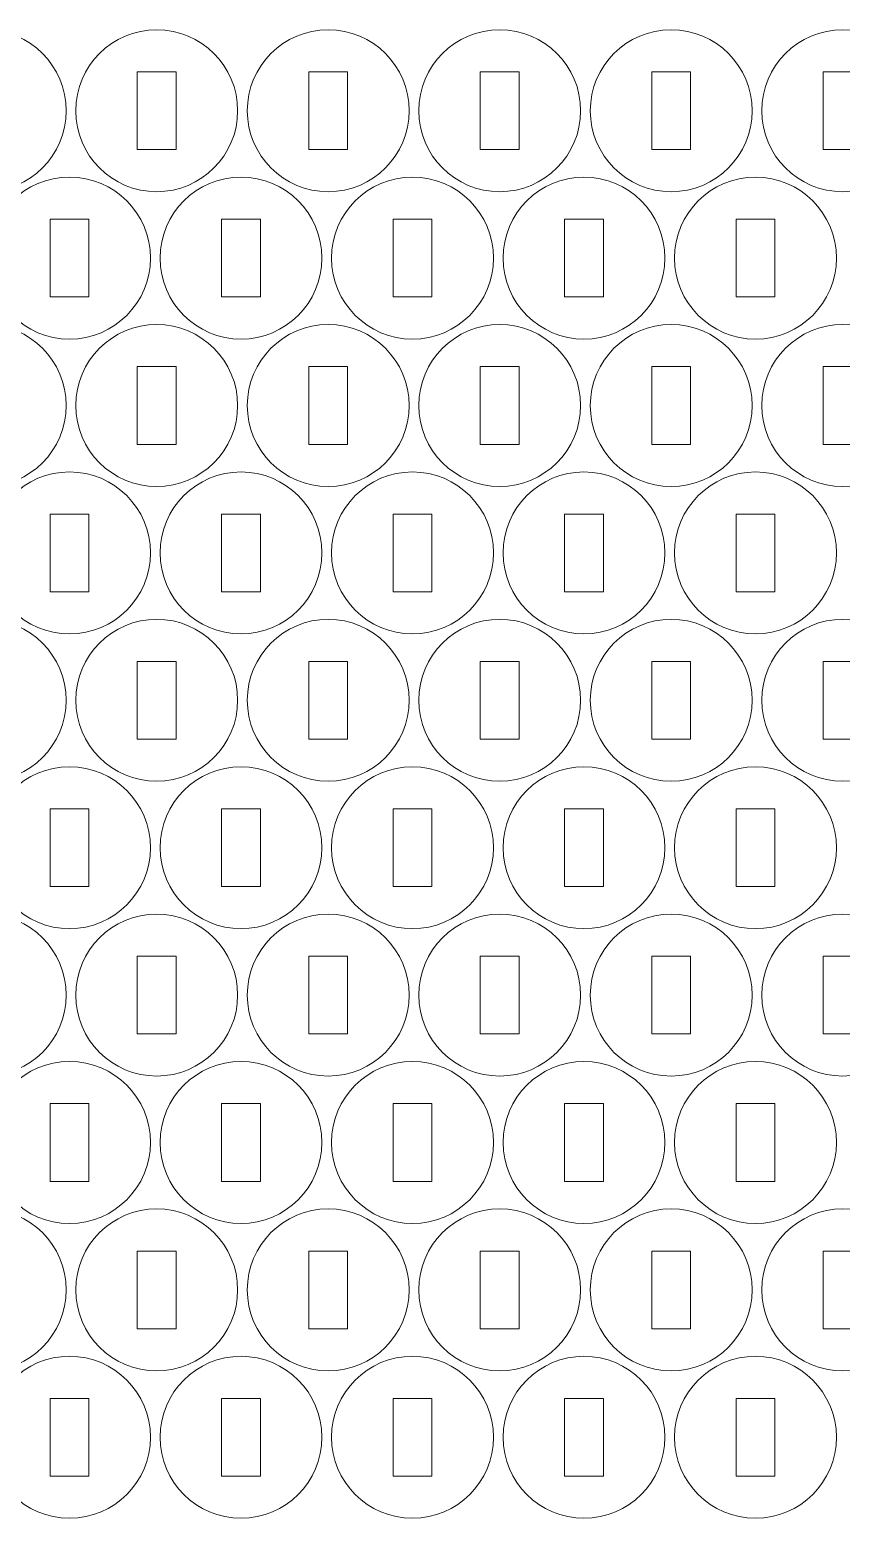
# Model space of a CAD drawing. Header units: millimetres. Extents: x -263 to 263, y -151 to 151.
# Drawn here: x -59.7 to 3, y -151.2 to -36.3 of the extents above; entities that cross this region are included whole.
import ezdxf

# ---------------------------------------------------------------- set-up
doc = ezdxf.new("R2010")
doc.units = ezdxf.units.MM
doc.header["$MEASUREMENT"] = 0
doc.layers.add('Camada 1', color=7, linetype='Continuous')

msp = doc.modelspace()

# ---------------------------------------------------------------- linework, layer by layer
at = {"layer": 'Camada 1', "lineweight": 20}
for points in [[(-63.0944, -36.2836), (-59.6427, -36.2836), (-56.8444, -39.0819), (-56.8444, -42.5336), (-56.8444, -42.5336), (-56.8444, -45.9853), (-59.6427, -48.7836), (-63.0944, -48.7836), (-63.0944, -48.7836), (-66.5461, -48.7836), (-69.3444, -45.9853), (-69.3444, -42.5336), (-69.3444, -42.5336), (-69.3444, -39.0819), (-66.5461, -36.2836), (-63.0944, -36.2836)], [(-49.8522, -36.2836), (-46.4005, -36.2836), (-43.6022, -39.0819), (-43.6022, -42.5336), (-43.6022, -42.5336), (-43.6022, -45.9853), (-46.4005, -48.7836), (-49.8522, -48.7836), (-49.8522, -48.7836), (-53.3039, -48.7836), (-56.1022, -45.9853), (-56.1022, -42.5336), (-56.1022, -42.5336), (-56.1022, -39.0819), (-53.3039, -36.2836), (-49.8522, -36.2836)], [(-36.61, -36.2836), (-33.1583, -36.2836), (-30.36, -39.0819), (-30.36, -42.5336), (-30.36, -42.5336), (-30.36, -45.9853), (-33.1583, -48.7836), (-36.61, -48.7836), (-36.61, -48.7836), (-40.0617, -48.7836), (-42.86, -45.9853), (-42.86, -42.5336), (-42.86, -42.5336), (-42.86, -39.0819), (-40.0617, -36.2836), (-36.61, -36.2836)], [(-23.3678, -36.2836), (-19.9161, -36.2836), (-17.1178, -39.0819), (-17.1178, -42.5336), (-17.1178, -42.5336), (-17.1178, -45.9853), (-19.9161, -48.7836), (-23.3678, -48.7836), (-23.3678, -48.7836), (-26.8195, -48.7836), (-29.6178, -45.9853), (-29.6178, -42.5336), (-29.6178, -42.5336), (-29.6178, -39.0819), (-26.8195, -36.2836), (-23.3678, -36.2836)], [(-10.1256, -36.2836), (-6.6739, -36.2836), (-3.8756, -39.0819), (-3.8756, -42.5336), (-3.8756, -42.5336), (-3.8756, -45.9853), (-6.6739, -48.7836), (-10.1256, -48.7836), (-10.1256, -48.7836), (-13.5773, -48.7836), (-16.3756, -45.9853), (-16.3756, -42.5336), (-16.3756, -42.5336), (-16.3756, -39.0819), (-13.5773, -36.2836), (-10.1256, -36.2836)], [(3.1166, -36.2836), (6.5683, -36.2836), (9.3666, -39.0819), (9.3666, -42.5336), (9.3666, -42.5336), (9.3666, -45.9853), (6.5683, -48.7836), (3.1166, -48.7836), (3.1166, -48.7836), (-0.3351, -48.7836), (-3.1334, -45.9853), (-3.1334, -42.5336), (-3.1334, -42.5336), (-3.1334, -39.0819), (-0.3351, -36.2836), (3.1166, -36.2836)], [(-51.3522, -39.5336), (-51.3522, -39.5336), (-48.3522, -39.5336), (-48.3522, -39.5336), (-48.3522, -39.5336), (-48.3522, -39.5336), (-48.3522, -45.5336), (-48.3522, -45.5336), (-48.3522, -45.5336), (-48.3522, -45.5336), (-51.3522, -45.5336), (-51.3522, -45.5336), (-51.3522, -45.5336), (-51.3522, -45.5336), (-51.3522, -39.5336), (-51.3522, -39.5336)], [(-38.11, -39.5336), (-38.11, -39.5336), (-35.11, -39.5336), (-35.11, -39.5336), (-35.11, -39.5336), (-35.11, -39.5336), (-35.11, -45.5336), (-35.11, -45.5336), (-35.11, -45.5336), (-35.11, -45.5336), (-38.11, -45.5336), (-38.11, -45.5336), (-38.11, -45.5336), (-38.11, -45.5336), (-38.11, -39.5336), (-38.11, -39.5336)], [(-24.8678, -39.5336), (-24.8678, -39.5336), (-21.8678, -39.5336), (-21.8678, -39.5336), (-21.8678, -39.5336), (-21.8678, -39.5336), (-21.8678, -45.5336), (-21.8678, -45.5336), (-21.8678, -45.5336), (-21.8678, -45.5336), (-24.8678, -45.5336), (-24.8678, -45.5336), (-24.8678, -45.5336), (-24.8678, -45.5336), (-24.8678, -39.5336), (-24.8678, -39.5336)], [(-11.6256, -39.5336), (-11.6256, -39.5336), (-8.6256, -39.5336), (-8.6256, -39.5336), (-8.6256, -39.5336), (-8.6256, -39.5336), (-8.6256, -45.5336), (-8.6256, -45.5336), (-8.6256, -45.5336), (-8.6256, -45.5336), (-11.6256, -45.5336), (-11.6256, -45.5336), (-11.6256, -45.5336), (-11.6256, -45.5336), (-11.6256, -39.5336), (-11.6256, -39.5336)], [(1.6166, -39.5336), (1.6166, -39.5336), (4.6166, -39.5336), (4.6166, -39.5336), (4.6166, -39.5336), (4.6166, -39.5336), (4.6166, -45.5336), (4.6166, -45.5336), (4.6166, -45.5336), (4.6166, -45.5336), (1.6166, -45.5336), (1.6166, -45.5336), (1.6166, -45.5336), (1.6166, -45.5336), (1.6166, -39.5336), (1.6166, -39.5336)], [(-56.5856, -47.6607), (-53.1339, -47.6607), (-50.3356, -50.459), (-50.3356, -53.9107), (-50.3356, -53.9107), (-50.3356, -57.3624), (-53.1339, -60.1607), (-56.5856, -60.1607), (-56.5856, -60.1607), (-60.0373, -60.1607), (-62.8356, -57.3624), (-62.8356, -53.9107), (-62.8356, -53.9107), (-62.8356, -50.459), (-60.0373, -47.6607), (-56.5856, -47.6607)], [(-43.3434, -47.6607), (-39.8917, -47.6607), (-37.0934, -50.459), (-37.0934, -53.9107), (-37.0934, -53.9107), (-37.0934, -57.3624), (-39.8917, -60.1607), (-43.3434, -60.1607), (-43.3434, -60.1607), (-46.7951, -60.1607), (-49.5934, -57.3624), (-49.5934, -53.9107), (-49.5934, -53.9107), (-49.5934, -50.459), (-46.7951, -47.6607), (-43.3434, -47.6607)], [(-30.1012, -47.6607), (-26.6495, -47.6607), (-23.8512, -50.459), (-23.8512, -53.9107), (-23.8512, -53.9107), (-23.8512, -57.3624), (-26.6495, -60.1607), (-30.1012, -60.1607), (-30.1012, -60.1607), (-33.5529, -60.1607), (-36.3512, -57.3624), (-36.3512, -53.9107), (-36.3512, -53.9107), (-36.3512, -50.459), (-33.5529, -47.6607), (-30.1012, -47.6607)], [(-16.859, -47.6607), (-13.4073, -47.6607), (-10.609, -50.459), (-10.609, -53.9107), (-10.609, -53.9107), (-10.609, -57.3624), (-13.4073, -60.1607), (-16.859, -60.1607), (-16.859, -60.1607), (-20.3107, -60.1607), (-23.109, -57.3624), (-23.109, -53.9107), (-23.109, -53.9107), (-23.109, -50.459), (-20.3107, -47.6607), (-16.859, -47.6607)], [(-3.6168, -47.6607), (-0.1651, -47.6607), (2.6332, -50.459), (2.6332, -53.9107), (2.6332, -53.9107), (2.6332, -57.3624), (-0.1651, -60.1607), (-3.6168, -60.1607), (-3.6168, -60.1607), (-7.0685, -60.1607), (-9.8668, -57.3624), (-9.8668, -53.9107), (-9.8668, -53.9107), (-9.8668, -50.459), (-7.0685, -47.6607), (-3.6168, -47.6607)], [(-58.0856, -50.9107), (-58.0856, -50.9107), (-55.0856, -50.9107), (-55.0856, -50.9107), (-55.0856, -50.9107), (-55.0856, -50.9107), (-55.0856, -56.9107), (-55.0856, -56.9107), (-55.0856, -56.9107), (-55.0856, -56.9107), (-58.0856, -56.9107), (-58.0856, -56.9107), (-58.0856, -56.9107), (-58.0856, -56.9107), (-58.0856, -50.9107), (-58.0856, -50.9107)], [(-44.8434, -50.9107), (-44.8434, -50.9107), (-41.8434, -50.9107), (-41.8434, -50.9107), (-41.8434, -50.9107), (-41.8434, -50.9107), (-41.8434, -56.9107), (-41.8434, -56.9107), (-41.8434, -56.9107), (-41.8434, -56.9107), (-44.8434, -56.9107), (-44.8434, -56.9107), (-44.8434, -56.9107), (-44.8434, -56.9107), (-44.8434, -50.9107), (-44.8434, -50.9107)], [(-31.6012, -50.9107), (-31.6012, -50.9107), (-28.6012, -50.9107), (-28.6012, -50.9107), (-28.6012, -50.9107), (-28.6012, -50.9107), (-28.6012, -56.9107), (-28.6012, -56.9107), (-28.6012, -56.9107), (-28.6012, -56.9107), (-31.6012, -56.9107), (-31.6012, -56.9107), (-31.6012, -56.9107), (-31.6012, -56.9107), (-31.6012, -50.9107), (-31.6012, -50.9107)], [(-18.359, -50.9107), (-18.359, -50.9107), (-15.359, -50.9107), (-15.359, -50.9107), (-15.359, -50.9107), (-15.359, -50.9107), (-15.359, -56.9107), (-15.359, -56.9107), (-15.359, -56.9107), (-15.359, -56.9107), (-18.359, -56.9107), (-18.359, -56.9107), (-18.359, -56.9107), (-18.359, -56.9107), (-18.359, -50.9107), (-18.359, -50.9107)], [(-5.1168, -50.9107), (-5.1168, -50.9107), (-2.1168, -50.9107), (-2.1168, -50.9107), (-2.1168, -50.9107), (-2.1168, -50.9107), (-2.1168, -56.9107), (-2.1168, -56.9107), (-2.1168, -56.9107), (-2.1168, -56.9107), (-5.1168, -56.9107), (-5.1168, -56.9107), (-5.1168, -56.9107), (-5.1168, -56.9107), (-5.1168, -50.9107), (-5.1168, -50.9107)], [(-63.0944, -59.0378), (-59.6427, -59.0378), (-56.8444, -61.8361), (-56.8444, -65.2878), (-56.8444, -65.2878), (-56.8444, -68.7395), (-59.6427, -71.5378), (-63.0944, -71.5378), (-63.0944, -71.5378), (-66.5461, -71.5378), (-69.3444, -68.7395), (-69.3444, -65.2878), (-69.3444, -65.2878), (-69.3444, -61.8361), (-66.5461, -59.0378), (-63.0944, -59.0378)], [(-49.8522, -59.0378), (-46.4005, -59.0378), (-43.6022, -61.8361), (-43.6022, -65.2878), (-43.6022, -65.2878), (-43.6022, -68.7395), (-46.4005, -71.5378), (-49.8522, -71.5378), (-49.8522, -71.5378), (-53.3039, -71.5378), (-56.1022, -68.7395), (-56.1022, -65.2878), (-56.1022, -65.2878), (-56.1022, -61.8361), (-53.3039, -59.0378), (-49.8522, -59.0378)], [(-36.61, -59.0378), (-33.1583, -59.0378), (-30.36, -61.8361), (-30.36, -65.2878), (-30.36, -65.2878), (-30.36, -68.7395), (-33.1583, -71.5378), (-36.61, -71.5378), (-36.61, -71.5378), (-40.0617, -71.5378), (-42.86, -68.7395), (-42.86, -65.2878), (-42.86, -65.2878), (-42.86, -61.8361), (-40.0617, -59.0378), (-36.61, -59.0378)], [(-23.3678, -59.0378), (-19.9161, -59.0378), (-17.1178, -61.8361), (-17.1178, -65.2878), (-17.1178, -65.2878), (-17.1178, -68.7395), (-19.9161, -71.5378), (-23.3678, -71.5378), (-23.3678, -71.5378), (-26.8195, -71.5378), (-29.6178, -68.7395), (-29.6178, -65.2878), (-29.6178, -65.2878), (-29.6178, -61.8361), (-26.8195, -59.0378), (-23.3678, -59.0378)], [(-10.1256, -59.0378), (-6.6739, -59.0378), (-3.8756, -61.8361), (-3.8756, -65.2878), (-3.8756, -65.2878), (-3.8756, -68.7395), (-6.6739, -71.5378), (-10.1256, -71.5378), (-10.1256, -71.5378), (-13.5773, -71.5378), (-16.3756, -68.7395), (-16.3756, -65.2878), (-16.3756, -65.2878), (-16.3756, -61.8361), (-13.5773, -59.0378), (-10.1256, -59.0378)], [(3.1166, -59.0378), (6.5683, -59.0378), (9.3666, -61.8361), (9.3666, -65.2878), (9.3666, -65.2878), (9.3666, -68.7395), (6.5683, -71.5378), (3.1166, -71.5378), (3.1166, -71.5378), (-0.3351, -71.5378), (-3.1334, -68.7395), (-3.1334, -65.2878), (-3.1334, -65.2878), (-3.1334, -61.8361), (-0.3351, -59.0378), (3.1166, -59.0378)], [(-51.3522, -62.2878), (-51.3522, -62.2878), (-48.3522, -62.2878), (-48.3522, -62.2878), (-48.3522, -62.2878), (-48.3522, -62.2878), (-48.3522, -68.2878), (-48.3522, -68.2878), (-48.3522, -68.2878), (-48.3522, -68.2878), (-51.3522, -68.2878), (-51.3522, -68.2878), (-51.3522, -68.2878), (-51.3522, -68.2878), (-51.3522, -62.2878), (-51.3522, -62.2878)], [(-38.11, -62.2878), (-38.11, -62.2878), (-35.11, -62.2878), (-35.11, -62.2878), (-35.11, -62.2878), (-35.11, -62.2878), (-35.11, -68.2878), (-35.11, -68.2878), (-35.11, -68.2878), (-35.11, -68.2878), (-38.11, -68.2878), (-38.11, -68.2878), (-38.11, -68.2878), (-38.11, -68.2878), (-38.11, -62.2878), (-38.11, -62.2878)], [(-24.8678, -62.2878), (-24.8678, -62.2878), (-21.8678, -62.2878), (-21.8678, -62.2878), (-21.8678, -62.2878), (-21.8678, -62.2878), (-21.8678, -68.2878), (-21.8678, -68.2878), (-21.8678, -68.2878), (-21.8678, -68.2878), (-24.8678, -68.2878), (-24.8678, -68.2878), (-24.8678, -68.2878), (-24.8678, -68.2878), (-24.8678, -62.2878), (-24.8678, -62.2878)], [(-11.6256, -62.2878), (-11.6256, -62.2878), (-8.6256, -62.2878), (-8.6256, -62.2878), (-8.6256, -62.2878), (-8.6256, -62.2878), (-8.6256, -68.2878), (-8.6256, -68.2878), (-8.6256, -68.2878), (-8.6256, -68.2878), (-11.6256, -68.2878), (-11.6256, -68.2878), (-11.6256, -68.2878), (-11.6256, -68.2878), (-11.6256, -62.2878), (-11.6256, -62.2878)], [(1.6166, -62.2878), (1.6166, -62.2878), (4.6166, -62.2878), (4.6166, -62.2878), (4.6166, -62.2878), (4.6166, -62.2878), (4.6166, -68.2878), (4.6166, -68.2878), (4.6166, -68.2878), (4.6166, -68.2878), (1.6166, -68.2878), (1.6166, -68.2878), (1.6166, -68.2878), (1.6166, -68.2878), (1.6166, -62.2878), (1.6166, -62.2878)], [(-56.5856, -70.4149), (-53.1339, -70.4149), (-50.3356, -73.2132), (-50.3356, -76.6649), (-50.3356, -76.6649), (-50.3356, -80.1166), (-53.1339, -82.9149), (-56.5856, -82.9149), (-56.5856, -82.9149), (-60.0373, -82.9149), (-62.8356, -80.1166), (-62.8356, -76.6649), (-62.8356, -76.6649), (-62.8356, -73.2132), (-60.0373, -70.4149), (-56.5856, -70.4149)], [(-43.3434, -70.4149), (-39.8917, -70.4149), (-37.0934, -73.2132), (-37.0934, -76.6649), (-37.0934, -76.6649), (-37.0934, -80.1166), (-39.8917, -82.9149), (-43.3434, -82.9149), (-43.3434, -82.9149), (-46.7951, -82.9149), (-49.5934, -80.1166), (-49.5934, -76.6649), (-49.5934, -76.6649), (-49.5934, -73.2132), (-46.7951, -70.4149), (-43.3434, -70.4149)], [(-30.1012, -70.4149), (-26.6495, -70.4149), (-23.8512, -73.2132), (-23.8512, -76.6649), (-23.8512, -76.6649), (-23.8512, -80.1166), (-26.6495, -82.9149), (-30.1012, -82.9149), (-30.1012, -82.9149), (-33.5529, -82.9149), (-36.3512, -80.1166), (-36.3512, -76.6649), (-36.3512, -76.6649), (-36.3512, -73.2132), (-33.5529, -70.4149), (-30.1012, -70.4149)], [(-16.859, -70.4149), (-13.4073, -70.4149), (-10.609, -73.2132), (-10.609, -76.6649), (-10.609, -76.6649), (-10.609, -80.1166), (-13.4073, -82.9149), (-16.859, -82.9149), (-16.859, -82.9149), (-20.3107, -82.9149), (-23.109, -80.1166), (-23.109, -76.6649), (-23.109, -76.6649), (-23.109, -73.2132), (-20.3107, -70.4149), (-16.859, -70.4149)], [(-3.6168, -70.4149), (-0.1651, -70.4149), (2.6332, -73.2132), (2.6332, -76.6649), (2.6332, -76.6649), (2.6332, -80.1166), (-0.1651, -82.9149), (-3.6168, -82.9149), (-3.6168, -82.9149), (-7.0685, -82.9149), (-9.8668, -80.1166), (-9.8668, -76.6649), (-9.8668, -76.6649), (-9.8668, -73.2132), (-7.0685, -70.4149), (-3.6168, -70.4149)], [(-58.0856, -73.6649), (-58.0856, -73.6649), (-55.0856, -73.6649), (-55.0856, -73.6649), (-55.0856, -73.6649), (-55.0856, -73.6649), (-55.0856, -79.6649), (-55.0856, -79.6649), (-55.0856, -79.6649), (-55.0856, -79.6649), (-58.0856, -79.6649), (-58.0856, -79.6649), (-58.0856, -79.6649), (-58.0856, -79.6649), (-58.0856, -73.6649), (-58.0856, -73.6649)], [(-44.8434, -73.6649), (-44.8434, -73.6649), (-41.8434, -73.6649), (-41.8434, -73.6649), (-41.8434, -73.6649), (-41.8434, -73.6649), (-41.8434, -79.6649), (-41.8434, -79.6649), (-41.8434, -79.6649), (-41.8434, -79.6649), (-44.8434, -79.6649), (-44.8434, -79.6649), (-44.8434, -79.6649), (-44.8434, -79.6649), (-44.8434, -73.6649), (-44.8434, -73.6649)], [(-31.6012, -73.6649), (-31.6012, -73.6649), (-28.6012, -73.6649), (-28.6012, -73.6649), (-28.6012, -73.6649), (-28.6012, -73.6649), (-28.6012, -79.6649), (-28.6012, -79.6649), (-28.6012, -79.6649), (-28.6012, -79.6649), (-31.6012, -79.6649), (-31.6012, -79.6649), (-31.6012, -79.6649), (-31.6012, -79.6649), (-31.6012, -73.6649), (-31.6012, -73.6649)], [(-18.359, -73.6649), (-18.359, -73.6649), (-15.359, -73.6649), (-15.359, -73.6649), (-15.359, -73.6649), (-15.359, -73.6649), (-15.359, -79.6649), (-15.359, -79.6649), (-15.359, -79.6649), (-15.359, -79.6649), (-18.359, -79.6649), (-18.359, -79.6649), (-18.359, -79.6649), (-18.359, -79.6649), (-18.359, -73.6649), (-18.359, -73.6649)], [(-5.1168, -73.6649), (-5.1168, -73.6649), (-2.1168, -73.6649), (-2.1168, -73.6649), (-2.1168, -73.6649), (-2.1168, -73.6649), (-2.1168, -79.6649), (-2.1168, -79.6649), (-2.1168, -79.6649), (-2.1168, -79.6649), (-5.1168, -79.6649), (-5.1168, -79.6649), (-5.1168, -79.6649), (-5.1168, -79.6649), (-5.1168, -73.6649), (-5.1168, -73.6649)], [(-63.0944, -81.792), (-59.6427, -81.792), (-56.8444, -84.5903), (-56.8444, -88.042), (-56.8444, -88.042), (-56.8444, -91.4937), (-59.6427, -94.292), (-63.0944, -94.292), (-63.0944, -94.292), (-66.5461, -94.292), (-69.3444, -91.4937), (-69.3444, -88.042), (-69.3444, -88.042), (-69.3444, -84.5903), (-66.5461, -81.792), (-63.0944, -81.792)], [(-49.8522, -81.792), (-46.4005, -81.792), (-43.6022, -84.5903), (-43.6022, -88.042), (-43.6022, -88.042), (-43.6022, -91.4937), (-46.4005, -94.292), (-49.8522, -94.292), (-49.8522, -94.292), (-53.3039, -94.292), (-56.1022, -91.4937), (-56.1022, -88.042), (-56.1022, -88.042), (-56.1022, -84.5903), (-53.3039, -81.792), (-49.8522, -81.792)], [(-36.61, -81.792), (-33.1583, -81.792), (-30.36, -84.5903), (-30.36, -88.042), (-30.36, -88.042), (-30.36, -91.4937), (-33.1583, -94.292), (-36.61, -94.292), (-36.61, -94.292), (-40.0617, -94.292), (-42.86, -91.4937), (-42.86, -88.042), (-42.86, -88.042), (-42.86, -84.5903), (-40.0617, -81.792), (-36.61, -81.792)], [(-23.3678, -81.792), (-19.9161, -81.792), (-17.1178, -84.5903), (-17.1178, -88.042), (-17.1178, -88.042), (-17.1178, -91.4937), (-19.9161, -94.292), (-23.3678, -94.292), (-23.3678, -94.292), (-26.8195, -94.292), (-29.6178, -91.4937), (-29.6178, -88.042), (-29.6178, -88.042), (-29.6178, -84.5903), (-26.8195, -81.792), (-23.3678, -81.792)], [(-10.1256, -81.792), (-6.6739, -81.792), (-3.8756, -84.5903), (-3.8756, -88.042), (-3.8756, -88.042), (-3.8756, -91.4937), (-6.6739, -94.292), (-10.1256, -94.292), (-10.1256, -94.292), (-13.5773, -94.292), (-16.3756, -91.4937), (-16.3756, -88.042), (-16.3756, -88.042), (-16.3756, -84.5903), (-13.5773, -81.792), (-10.1256, -81.792)], [(3.1166, -81.792), (6.5683, -81.792), (9.3666, -84.5903), (9.3666, -88.042), (9.3666, -88.042), (9.3666, -91.4937), (6.5683, -94.292), (3.1166, -94.292), (3.1166, -94.292), (-0.3351, -94.292), (-3.1334, -91.4937), (-3.1334, -88.042), (-3.1334, -88.042), (-3.1334, -84.5903), (-0.3351, -81.792), (3.1166, -81.792)], [(-51.3522, -85.042), (-51.3522, -85.042), (-48.3522, -85.042), (-48.3522, -85.042), (-48.3522, -85.042), (-48.3522, -85.042), (-48.3522, -91.042), (-48.3522, -91.042), (-48.3522, -91.042), (-48.3522, -91.042), (-51.3522, -91.042), (-51.3522, -91.042), (-51.3522, -91.042), (-51.3522, -91.042), (-51.3522, -85.042), (-51.3522, -85.042)], [(-38.11, -85.042), (-38.11, -85.042), (-35.11, -85.042), (-35.11, -85.042), (-35.11, -85.042), (-35.11, -85.042), (-35.11, -91.042), (-35.11, -91.042), (-35.11, -91.042), (-35.11, -91.042), (-38.11, -91.042), (-38.11, -91.042), (-38.11, -91.042), (-38.11, -91.042), (-38.11, -85.042), (-38.11, -85.042)], [(-24.8678, -85.042), (-24.8678, -85.042), (-21.8678, -85.042), (-21.8678, -85.042), (-21.8678, -85.042), (-21.8678, -85.042), (-21.8678, -91.042), (-21.8678, -91.042), (-21.8678, -91.042), (-21.8678, -91.042), (-24.8678, -91.042), (-24.8678, -91.042), (-24.8678, -91.042), (-24.8678, -91.042), (-24.8678, -85.042), (-24.8678, -85.042)], [(-11.6256, -85.042), (-11.6256, -85.042), (-8.6256, -85.042), (-8.6256, -85.042), (-8.6256, -85.042), (-8.6256, -85.042), (-8.6256, -91.042), (-8.6256, -91.042), (-8.6256, -91.042), (-8.6256, -91.042), (-11.6256, -91.042), (-11.6256, -91.042), (-11.6256, -91.042), (-11.6256, -91.042), (-11.6256, -85.042), (-11.6256, -85.042)], [(1.6166, -85.042), (1.6166, -85.042), (4.6166, -85.042), (4.6166, -85.042), (4.6166, -85.042), (4.6166, -85.042), (4.6166, -91.042), (4.6166, -91.042), (4.6166, -91.042), (4.6166, -91.042), (1.6166, -91.042), (1.6166, -91.042), (1.6166, -91.042), (1.6166, -91.042), (1.6166, -85.042), (1.6166, -85.042)], [(-56.5856, -93.1691), (-53.1339, -93.1691), (-50.3356, -95.9674), (-50.3356, -99.4191), (-50.3356, -99.4191), (-50.3356, -102.8708), (-53.1339, -105.6691), (-56.5856, -105.6691), (-56.5856, -105.6691), (-60.0373, -105.6691), (-62.8356, -102.8708), (-62.8356, -99.4191), (-62.8356, -99.4191), (-62.8356, -95.9674), (-60.0373, -93.1691), (-56.5856, -93.1691)], [(-43.3434, -93.1691), (-39.8917, -93.1691), (-37.0934, -95.9674), (-37.0934, -99.4191), (-37.0934, -99.4191), (-37.0934, -102.8708), (-39.8917, -105.6691), (-43.3434, -105.6691), (-43.3434, -105.6691), (-46.7951, -105.6691), (-49.5934, -102.8708), (-49.5934, -99.4191), (-49.5934, -99.4191), (-49.5934, -95.9674), (-46.7951, -93.1691), (-43.3434, -93.1691)], [(-30.1012, -93.1691), (-26.6495, -93.1691), (-23.8512, -95.9674), (-23.8512, -99.4191), (-23.8512, -99.4191), (-23.8512, -102.8708), (-26.6495, -105.6691), (-30.1012, -105.6691), (-30.1012, -105.6691), (-33.5529, -105.6691), (-36.3512, -102.8708), (-36.3512, -99.4191), (-36.3512, -99.4191), (-36.3512, -95.9674), (-33.5529, -93.1691), (-30.1012, -93.1691)], [(-16.859, -93.1691), (-13.4073, -93.1691), (-10.609, -95.9674), (-10.609, -99.4191), (-10.609, -99.4191), (-10.609, -102.8708), (-13.4073, -105.6691), (-16.859, -105.6691), (-16.859, -105.6691), (-20.3107, -105.6691), (-23.109, -102.8708), (-23.109, -99.4191), (-23.109, -99.4191), (-23.109, -95.9674), (-20.3107, -93.1691), (-16.859, -93.1691)], [(-3.6168, -93.1691), (-0.1651, -93.1691), (2.6332, -95.9674), (2.6332, -99.4191), (2.6332, -99.4191), (2.6332, -102.8708), (-0.1651, -105.6691), (-3.6168, -105.6691), (-3.6168, -105.6691), (-7.0685, -105.6691), (-9.8668, -102.8708), (-9.8668, -99.4191), (-9.8668, -99.4191), (-9.8668, -95.9674), (-7.0685, -93.1691), (-3.6168, -93.1691)], [(-58.0856, -96.4191), (-58.0856, -96.4191), (-55.0856, -96.4191), (-55.0856, -96.4191), (-55.0856, -96.4191), (-55.0856, -96.4191), (-55.0856, -102.4191), (-55.0856, -102.4191), (-55.0856, -102.4191), (-55.0856, -102.4191), (-58.0856, -102.4191), (-58.0856, -102.4191), (-58.0856, -102.4191), (-58.0856, -102.4191), (-58.0856, -96.4191), (-58.0856, -96.4191)], [(-44.8434, -96.4191), (-44.8434, -96.4191), (-41.8434, -96.4191), (-41.8434, -96.4191), (-41.8434, -96.4191), (-41.8434, -96.4191), (-41.8434, -102.4191), (-41.8434, -102.4191), (-41.8434, -102.4191), (-41.8434, -102.4191), (-44.8434, -102.4191), (-44.8434, -102.4191), (-44.8434, -102.4191), (-44.8434, -102.4191), (-44.8434, -96.4191), (-44.8434, -96.4191)], [(-31.6012, -96.4191), (-31.6012, -96.4191), (-28.6012, -96.4191), (-28.6012, -96.4191), (-28.6012, -96.4191), (-28.6012, -96.4191), (-28.6012, -102.4191), (-28.6012, -102.4191), (-28.6012, -102.4191), (-28.6012, -102.4191), (-31.6012, -102.4191), (-31.6012, -102.4191), (-31.6012, -102.4191), (-31.6012, -102.4191), (-31.6012, -96.4191), (-31.6012, -96.4191)], [(-18.359, -96.4191), (-18.359, -96.4191), (-15.359, -96.4191), (-15.359, -96.4191), (-15.359, -96.4191), (-15.359, -96.4191), (-15.359, -102.4191), (-15.359, -102.4191), (-15.359, -102.4191), (-15.359, -102.4191), (-18.359, -102.4191), (-18.359, -102.4191), (-18.359, -102.4191), (-18.359, -102.4191), (-18.359, -96.4191), (-18.359, -96.4191)], [(-5.1168, -96.4191), (-5.1168, -96.4191), (-2.1168, -96.4191), (-2.1168, -96.4191), (-2.1168, -96.4191), (-2.1168, -96.4191), (-2.1168, -102.4191), (-2.1168, -102.4191), (-2.1168, -102.4191), (-2.1168, -102.4191), (-5.1168, -102.4191), (-5.1168, -102.4191), (-5.1168, -102.4191), (-5.1168, -102.4191), (-5.1168, -96.4191), (-5.1168, -96.4191)], [(-63.0944, -104.5462), (-59.6427, -104.5462), (-56.8444, -107.3445), (-56.8444, -110.7962), (-56.8444, -110.7962), (-56.8444, -114.2479), (-59.6427, -117.0462), (-63.0944, -117.0462), (-63.0944, -117.0462), (-66.5461, -117.0462), (-69.3444, -114.2479), (-69.3444, -110.7962), (-69.3444, -110.7962), (-69.3444, -107.3445), (-66.5461, -104.5462), (-63.0944, -104.5462)], [(-49.8522, -104.5462), (-46.4005, -104.5462), (-43.6022, -107.3445), (-43.6022, -110.7962), (-43.6022, -110.7962), (-43.6022, -114.2479), (-46.4005, -117.0462), (-49.8522, -117.0462), (-49.8522, -117.0462), (-53.3039, -117.0462), (-56.1022, -114.2479), (-56.1022, -110.7962), (-56.1022, -110.7962), (-56.1022, -107.3445), (-53.3039, -104.5462), (-49.8522, -104.5462)], [(-36.61, -104.5462), (-33.1583, -104.5462), (-30.36, -107.3445), (-30.36, -110.7962), (-30.36, -110.7962), (-30.36, -114.2479), (-33.1583, -117.0462), (-36.61, -117.0462), (-36.61, -117.0462), (-40.0617, -117.0462), (-42.86, -114.2479), (-42.86, -110.7962), (-42.86, -110.7962), (-42.86, -107.3445), (-40.0617, -104.5462), (-36.61, -104.5462)], [(-23.3678, -104.5462), (-19.9161, -104.5462), (-17.1178, -107.3445), (-17.1178, -110.7962), (-17.1178, -110.7962), (-17.1178, -114.2479), (-19.9161, -117.0462), (-23.3678, -117.0462), (-23.3678, -117.0462), (-26.8195, -117.0462), (-29.6178, -114.2479), (-29.6178, -110.7962), (-29.6178, -110.7962), (-29.6178, -107.3445), (-26.8195, -104.5462), (-23.3678, -104.5462)], [(-10.1256, -104.5462), (-6.6739, -104.5462), (-3.8756, -107.3445), (-3.8756, -110.7962), (-3.8756, -110.7962), (-3.8756, -114.2479), (-6.6739, -117.0462), (-10.1256, -117.0462), (-10.1256, -117.0462), (-13.5773, -117.0462), (-16.3756, -114.2479), (-16.3756, -110.7962), (-16.3756, -110.7962), (-16.3756, -107.3445), (-13.5773, -104.5462), (-10.1256, -104.5462)], [(3.1166, -104.5462), (6.5683, -104.5462), (9.3666, -107.3445), (9.3666, -110.7962), (9.3666, -110.7962), (9.3666, -114.2479), (6.5683, -117.0462), (3.1166, -117.0462), (3.1166, -117.0462), (-0.3351, -117.0462), (-3.1334, -114.2479), (-3.1334, -110.7962), (-3.1334, -110.7962), (-3.1334, -107.3445), (-0.3351, -104.5462), (3.1166, -104.5462)], [(-51.3522, -107.7962), (-51.3522, -107.7962), (-48.3522, -107.7962), (-48.3522, -107.7962), (-48.3522, -107.7962), (-48.3522, -107.7962), (-48.3522, -113.7962), (-48.3522, -113.7962), (-48.3522, -113.7962), (-48.3522, -113.7962), (-51.3522, -113.7962), (-51.3522, -113.7962), (-51.3522, -113.7962), (-51.3522, -113.7962), (-51.3522, -107.7962), (-51.3522, -107.7962)], [(-38.11, -107.7962), (-38.11, -107.7962), (-35.11, -107.7962), (-35.11, -107.7962), (-35.11, -107.7962), (-35.11, -107.7962), (-35.11, -113.7962), (-35.11, -113.7962), (-35.11, -113.7962), (-35.11, -113.7962), (-38.11, -113.7962), (-38.11, -113.7962), (-38.11, -113.7962), (-38.11, -113.7962), (-38.11, -107.7962), (-38.11, -107.7962)], [(-24.8678, -107.7962), (-24.8678, -107.7962), (-21.8678, -107.7962), (-21.8678, -107.7962), (-21.8678, -107.7962), (-21.8678, -107.7962), (-21.8678, -113.7962), (-21.8678, -113.7962), (-21.8678, -113.7962), (-21.8678, -113.7962), (-24.8678, -113.7962), (-24.8678, -113.7962), (-24.8678, -113.7962), (-24.8678, -113.7962), (-24.8678, -107.7962), (-24.8678, -107.7962)], [(-11.6256, -107.7962), (-11.6256, -107.7962), (-8.6256, -107.7962), (-8.6256, -107.7962), (-8.6256, -107.7962), (-8.6256, -107.7962), (-8.6256, -113.7962), (-8.6256, -113.7962), (-8.6256, -113.7962), (-8.6256, -113.7962), (-11.6256, -113.7962), (-11.6256, -113.7962), (-11.6256, -113.7962), (-11.6256, -113.7962), (-11.6256, -107.7962), (-11.6256, -107.7962)], [(1.6166, -107.7962), (1.6166, -107.7962), (4.6166, -107.7962), (4.6166, -107.7962), (4.6166, -107.7962), (4.6166, -107.7962), (4.6166, -113.7962), (4.6166, -113.7962), (4.6166, -113.7962), (4.6166, -113.7962), (1.6166, -113.7962), (1.6166, -113.7962), (1.6166, -113.7962), (1.6166, -113.7962), (1.6166, -107.7962), (1.6166, -107.7962)], [(-56.5856, -115.9233), (-53.1339, -115.9233), (-50.3356, -118.7216), (-50.3356, -122.1733), (-50.3356, -122.1733), (-50.3356, -125.625), (-53.1339, -128.4233), (-56.5856, -128.4233), (-56.5856, -128.4233), (-60.0373, -128.4233), (-62.8356, -125.625), (-62.8356, -122.1733), (-62.8356, -122.1733), (-62.8356, -118.7216), (-60.0373, -115.9233), (-56.5856, -115.9233)], [(-43.3434, -115.9233), (-39.8917, -115.9233), (-37.0934, -118.7216), (-37.0934, -122.1733), (-37.0934, -122.1733), (-37.0934, -125.625), (-39.8917, -128.4233), (-43.3434, -128.4233), (-43.3434, -128.4233), (-46.7951, -128.4233), (-49.5934, -125.625), (-49.5934, -122.1733), (-49.5934, -122.1733), (-49.5934, -118.7216), (-46.7951, -115.9233), (-43.3434, -115.9233)], [(-30.1012, -115.9233), (-26.6495, -115.9233), (-23.8512, -118.7216), (-23.8512, -122.1733), (-23.8512, -122.1733), (-23.8512, -125.625), (-26.6495, -128.4233), (-30.1012, -128.4233), (-30.1012, -128.4233), (-33.5529, -128.4233), (-36.3512, -125.625), (-36.3512, -122.1733), (-36.3512, -122.1733), (-36.3512, -118.7216), (-33.5529, -115.9233), (-30.1012, -115.9233)], [(-16.859, -115.9233), (-13.4073, -115.9233), (-10.609, -118.7216), (-10.609, -122.1733), (-10.609, -122.1733), (-10.609, -125.625), (-13.4073, -128.4233), (-16.859, -128.4233), (-16.859, -128.4233), (-20.3107, -128.4233), (-23.109, -125.625), (-23.109, -122.1733), (-23.109, -122.1733), (-23.109, -118.7216), (-20.3107, -115.9233), (-16.859, -115.9233)], [(-3.6168, -115.9233), (-0.1651, -115.9233), (2.6332, -118.7216), (2.6332, -122.1733), (2.6332, -122.1733), (2.6332, -125.625), (-0.1651, -128.4233), (-3.6168, -128.4233), (-3.6168, -128.4233), (-7.0685, -128.4233), (-9.8668, -125.625), (-9.8668, -122.1733), (-9.8668, -122.1733), (-9.8668, -118.7216), (-7.0685, -115.9233), (-3.6168, -115.9233)], [(-58.0856, -119.1733), (-58.0856, -119.1733), (-55.0856, -119.1733), (-55.0856, -119.1733), (-55.0856, -119.1733), (-55.0856, -119.1733), (-55.0856, -125.1733), (-55.0856, -125.1733), (-55.0856, -125.1733), (-55.0856, -125.1733), (-58.0856, -125.1733), (-58.0856, -125.1733), (-58.0856, -125.1733), (-58.0856, -125.1733), (-58.0856, -119.1733), (-58.0856, -119.1733)], [(-44.8434, -119.1733), (-44.8434, -119.1733), (-41.8434, -119.1733), (-41.8434, -119.1733), (-41.8434, -119.1733), (-41.8434, -119.1733), (-41.8434, -125.1733), (-41.8434, -125.1733), (-41.8434, -125.1733), (-41.8434, -125.1733), (-44.8434, -125.1733), (-44.8434, -125.1733), (-44.8434, -125.1733), (-44.8434, -125.1733), (-44.8434, -119.1733), (-44.8434, -119.1733)], [(-31.6012, -119.1733), (-31.6012, -119.1733), (-28.6012, -119.1733), (-28.6012, -119.1733), (-28.6012, -119.1733), (-28.6012, -119.1733), (-28.6012, -125.1733), (-28.6012, -125.1733), (-28.6012, -125.1733), (-28.6012, -125.1733), (-31.6012, -125.1733), (-31.6012, -125.1733), (-31.6012, -125.1733), (-31.6012, -125.1733), (-31.6012, -119.1733), (-31.6012, -119.1733)], [(-18.359, -119.1733), (-18.359, -119.1733), (-15.359, -119.1733), (-15.359, -119.1733), (-15.359, -119.1733), (-15.359, -119.1733), (-15.359, -125.1733), (-15.359, -125.1733), (-15.359, -125.1733), (-15.359, -125.1733), (-18.359, -125.1733), (-18.359, -125.1733), (-18.359, -125.1733), (-18.359, -125.1733), (-18.359, -119.1733), (-18.359, -119.1733)], [(-5.1168, -119.1733), (-5.1168, -119.1733), (-2.1168, -119.1733), (-2.1168, -119.1733), (-2.1168, -119.1733), (-2.1168, -119.1733), (-2.1168, -125.1733), (-2.1168, -125.1733), (-2.1168, -125.1733), (-2.1168, -125.1733), (-5.1168, -125.1733), (-5.1168, -125.1733), (-5.1168, -125.1733), (-5.1168, -125.1733), (-5.1168, -119.1733), (-5.1168, -119.1733)], [(-63.0944, -127.3004), (-59.6427, -127.3004), (-56.8444, -130.0987), (-56.8444, -133.5504), (-56.8444, -133.5504), (-56.8444, -137.0021), (-59.6427, -139.8004), (-63.0944, -139.8004), (-63.0944, -139.8004), (-66.5461, -139.8004), (-69.3444, -137.0021), (-69.3444, -133.5504), (-69.3444, -133.5504), (-69.3444, -130.0987), (-66.5461, -127.3004), (-63.0944, -127.3004)], [(-49.8522, -127.3004), (-46.4005, -127.3004), (-43.6022, -130.0987), (-43.6022, -133.5504), (-43.6022, -133.5504), (-43.6022, -137.0021), (-46.4005, -139.8004), (-49.8522, -139.8004), (-49.8522, -139.8004), (-53.3039, -139.8004), (-56.1022, -137.0021), (-56.1022, -133.5504), (-56.1022, -133.5504), (-56.1022, -130.0987), (-53.3039, -127.3004), (-49.8522, -127.3004)], [(-36.61, -127.3004), (-33.1583, -127.3004), (-30.36, -130.0987), (-30.36, -133.5504), (-30.36, -133.5504), (-30.36, -137.0021), (-33.1583, -139.8004), (-36.61, -139.8004), (-36.61, -139.8004), (-40.0617, -139.8004), (-42.86, -137.0021), (-42.86, -133.5504), (-42.86, -133.5504), (-42.86, -130.0987), (-40.0617, -127.3004), (-36.61, -127.3004)], [(-23.3678, -127.3004), (-19.9161, -127.3004), (-17.1178, -130.0987), (-17.1178, -133.5504), (-17.1178, -133.5504), (-17.1178, -137.0021), (-19.9161, -139.8004), (-23.3678, -139.8004), (-23.3678, -139.8004), (-26.8195, -139.8004), (-29.6178, -137.0021), (-29.6178, -133.5504), (-29.6178, -133.5504), (-29.6178, -130.0987), (-26.8195, -127.3004), (-23.3678, -127.3004)], [(-10.1256, -127.3004), (-6.6739, -127.3004), (-3.8756, -130.0987), (-3.8756, -133.5504), (-3.8756, -133.5504), (-3.8756, -137.0021), (-6.6739, -139.8004), (-10.1256, -139.8004), (-10.1256, -139.8004), (-13.5773, -139.8004), (-16.3756, -137.0021), (-16.3756, -133.5504), (-16.3756, -133.5504), (-16.3756, -130.0987), (-13.5773, -127.3004), (-10.1256, -127.3004)], [(3.1166, -127.3004), (6.5683, -127.3004), (9.3666, -130.0987), (9.3666, -133.5504), (9.3666, -133.5504), (9.3666, -137.0021), (6.5683, -139.8004), (3.1166, -139.8004), (3.1166, -139.8004), (-0.3351, -139.8004), (-3.1334, -137.0021), (-3.1334, -133.5504), (-3.1334, -133.5504), (-3.1334, -130.0987), (-0.3351, -127.3004), (3.1166, -127.3004)], [(-51.3522, -130.5504), (-51.3522, -130.5504), (-48.3522, -130.5504), (-48.3522, -130.5504), (-48.3522, -130.5504), (-48.3522, -130.5504), (-48.3522, -136.5504), (-48.3522, -136.5504), (-48.3522, -136.5504), (-48.3522, -136.5504), (-51.3522, -136.5504), (-51.3522, -136.5504), (-51.3522, -136.5504), (-51.3522, -136.5504), (-51.3522, -130.5504), (-51.3522, -130.5504)], [(-38.11, -130.5504), (-38.11, -130.5504), (-35.11, -130.5504), (-35.11, -130.5504), (-35.11, -130.5504), (-35.11, -130.5504), (-35.11, -136.5504), (-35.11, -136.5504), (-35.11, -136.5504), (-35.11, -136.5504), (-38.11, -136.5504), (-38.11, -136.5504), (-38.11, -136.5504), (-38.11, -136.5504), (-38.11, -130.5504), (-38.11, -130.5504)], [(-24.8678, -130.5504), (-24.8678, -130.5504), (-21.8678, -130.5504), (-21.8678, -130.5504), (-21.8678, -130.5504), (-21.8678, -130.5504), (-21.8678, -136.5504), (-21.8678, -136.5504), (-21.8678, -136.5504), (-21.8678, -136.5504), (-24.8678, -136.5504), (-24.8678, -136.5504), (-24.8678, -136.5504), (-24.8678, -136.5504), (-24.8678, -130.5504), (-24.8678, -130.5504)], [(-11.6256, -130.5504), (-11.6256, -130.5504), (-8.6256, -130.5504), (-8.6256, -130.5504), (-8.6256, -130.5504), (-8.6256, -130.5504), (-8.6256, -136.5504), (-8.6256, -136.5504), (-8.6256, -136.5504), (-8.6256, -136.5504), (-11.6256, -136.5504), (-11.6256, -136.5504), (-11.6256, -136.5504), (-11.6256, -136.5504), (-11.6256, -130.5504), (-11.6256, -130.5504)], [(1.6166, -130.5504), (1.6166, -130.5504), (4.6166, -130.5504), (4.6166, -130.5504), (4.6166, -130.5504), (4.6166, -130.5504), (4.6166, -136.5504), (4.6166, -136.5504), (4.6166, -136.5504), (4.6166, -136.5504), (1.6166, -136.5504), (1.6166, -136.5504), (1.6166, -136.5504), (1.6166, -136.5504), (1.6166, -130.5504), (1.6166, -130.5504)], [(-56.5856, -138.6775), (-53.1339, -138.6775), (-50.3356, -141.4758), (-50.3356, -144.9275), (-50.3356, -144.9275), (-50.3356, -148.3792), (-53.1339, -151.1775), (-56.5856, -151.1775), (-56.5856, -151.1775), (-60.0373, -151.1775), (-62.8356, -148.3792), (-62.8356, -144.9275), (-62.8356, -144.9275), (-62.8356, -141.4758), (-60.0373, -138.6775), (-56.5856, -138.6775)], [(-43.3434, -138.6775), (-39.8917, -138.6775), (-37.0934, -141.4758), (-37.0934, -144.9275), (-37.0934, -144.9275), (-37.0934, -148.3792), (-39.8917, -151.1775), (-43.3434, -151.1775), (-43.3434, -151.1775), (-46.7951, -151.1775), (-49.5934, -148.3792), (-49.5934, -144.9275), (-49.5934, -144.9275), (-49.5934, -141.4758), (-46.7951, -138.6775), (-43.3434, -138.6775)], [(-30.1012, -138.6775), (-26.6495, -138.6775), (-23.8512, -141.4758), (-23.8512, -144.9275), (-23.8512, -144.9275), (-23.8512, -148.3792), (-26.6495, -151.1775), (-30.1012, -151.1775), (-30.1012, -151.1775), (-33.5529, -151.1775), (-36.3512, -148.3792), (-36.3512, -144.9275), (-36.3512, -144.9275), (-36.3512, -141.4758), (-33.5529, -138.6775), (-30.1012, -138.6775)], [(-16.859, -138.6775), (-13.4073, -138.6775), (-10.609, -141.4758), (-10.609, -144.9275), (-10.609, -144.9275), (-10.609, -148.3792), (-13.4073, -151.1775), (-16.859, -151.1775), (-16.859, -151.1775), (-20.3107, -151.1775), (-23.109, -148.3792), (-23.109, -144.9275), (-23.109, -144.9275), (-23.109, -141.4758), (-20.3107, -138.6775), (-16.859, -138.6775)], [(-3.6168, -138.6775), (-0.1651, -138.6775), (2.6332, -141.4758), (2.6332, -144.9275), (2.6332, -144.9275), (2.6332, -148.3792), (-0.1651, -151.1775), (-3.6168, -151.1775), (-3.6168, -151.1775), (-7.0685, -151.1775), (-9.8668, -148.3792), (-9.8668, -144.9275), (-9.8668, -144.9275), (-9.8668, -141.4758), (-7.0685, -138.6775), (-3.6168, -138.6775)], [(-58.0856, -141.9275), (-58.0856, -141.9275), (-55.0856, -141.9275), (-55.0856, -141.9275), (-55.0856, -141.9275), (-55.0856, -141.9275), (-55.0856, -147.9275), (-55.0856, -147.9275), (-55.0856, -147.9275), (-55.0856, -147.9275), (-58.0856, -147.9275), (-58.0856, -147.9275), (-58.0856, -147.9275), (-58.0856, -147.9275), (-58.0856, -141.9275), (-58.0856, -141.9275)], [(-44.8434, -141.9275), (-44.8434, -141.9275), (-41.8434, -141.9275), (-41.8434, -141.9275), (-41.8434, -141.9275), (-41.8434, -141.9275), (-41.8434, -147.9275), (-41.8434, -147.9275), (-41.8434, -147.9275), (-41.8434, -147.9275), (-44.8434, -147.9275), (-44.8434, -147.9275), (-44.8434, -147.9275), (-44.8434, -147.9275), (-44.8434, -141.9275), (-44.8434, -141.9275)], [(-31.6012, -141.9275), (-31.6012, -141.9275), (-28.6012, -141.9275), (-28.6012, -141.9275), (-28.6012, -141.9275), (-28.6012, -141.9275), (-28.6012, -147.9275), (-28.6012, -147.9275), (-28.6012, -147.9275), (-28.6012, -147.9275), (-31.6012, -147.9275), (-31.6012, -147.9275), (-31.6012, -147.9275), (-31.6012, -147.9275), (-31.6012, -141.9275), (-31.6012, -141.9275)], [(-18.359, -141.9275), (-18.359, -141.9275), (-15.359, -141.9275), (-15.359, -141.9275), (-15.359, -141.9275), (-15.359, -141.9275), (-15.359, -147.9275), (-15.359, -147.9275), (-15.359, -147.9275), (-15.359, -147.9275), (-18.359, -147.9275), (-18.359, -147.9275), (-18.359, -147.9275), (-18.359, -147.9275), (-18.359, -141.9275), (-18.359, -141.9275)], [(-5.1168, -141.9275), (-5.1168, -141.9275), (-2.1168, -141.9275), (-2.1168, -141.9275), (-2.1168, -141.9275), (-2.1168, -141.9275), (-2.1168, -147.9275), (-2.1168, -147.9275), (-2.1168, -147.9275), (-2.1168, -147.9275), (-5.1168, -147.9275), (-5.1168, -147.9275), (-5.1168, -147.9275), (-5.1168, -147.9275), (-5.1168, -141.9275), (-5.1168, -141.9275)]]:
    msp.add_open_spline(points, degree=3, knots=[0, 0, 0, 0, 0.2, 0.2, 0.2, 0.2, 0.4, 0.4, 0.4, 0.4, 0.6, 0.6, 0.6, 0.6, 1, 1, 1, 1], dxfattribs=at)

doc.saveas('drawing.dxf')
